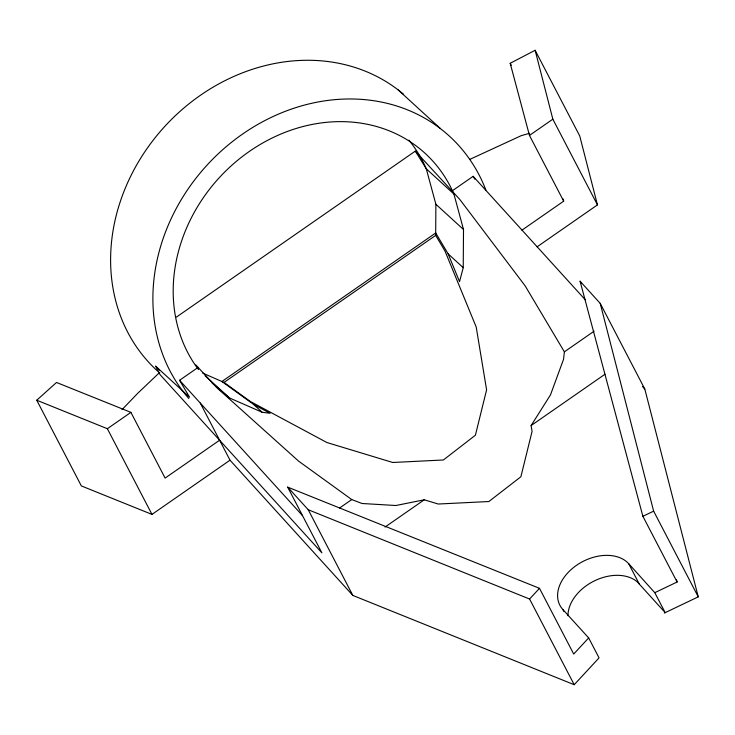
<?xml version="1.0" encoding="UTF-8"?>
<svg xmlns="http://www.w3.org/2000/svg" width="735" height="735" viewBox="0 0 735 735"><rect width="100%" height="100%" fill="white"/><g stroke="black" fill="none" stroke-linecap="round" stroke-linejoin="round"><path stroke-width="1.1" d="M202.768 373.123L224.028 382.43L250.415 401.521L326.937 442.543L392.756 462.48L443.398 459.981L475.407 435.212L486.598 389.862L476.207 327.02L444.951 250.966L435.68 235.375L435.883 204.275L426.282 168.802A157.216 135.451 -47.6 0 0 408.88 140.146M253.584 404.415L270.094 413.272L262.184 412.271L253.584 404.415L221.906 381.502L435.699 232.967L448.12 253.86L459.54 281.643L463.234 267.669L463.509 229.513L453.927 194.058L426.282 168.802L415.312 151.116L176.446 317.07M415.312 151.116L459.742 199.378L525.075 285.759L564.379 351.844L563.552 359.305L550.487 394.879L531.111 425.565L532.076 431.408L520.885 476.758L488.876 501.527L438.235 504.026L424.27 499.8L395.871 505.515L362.043 503.493L351.753 499.57L298.539 461.084L216.641 387.529L195.822 364.909M539.499 588.322L287.67 487.103L308.231 509.732L529.586 599.025L539.499 588.322L573.713 654.049L588.662 637.916L562.817 609.462A40.453 28.196 -27.5 0 1 576.47 565.344A40.453 28.196 -27.5 0 1 628.691 563.69L639.248 584.022L665.193 612.641L654.793 592.676L628.691 563.69M200.26 403.056L230.009 460.193L352.837 595.433L574.2 684.717L599.053 657.88L588.662 637.916M122.038 409.625L137.675 393.354L159.715 372.379M230.009 460.193L151.98 514.408L81.355 485.927L36.75 400.226L56.512 382.466L130.894 412.363L165.109 478.09L219.609 440.219M36.75 400.226L107.365 428.716L130.894 412.363M529.466 135.433L552.849 119.189L535.126 50.283L510.191 63.293L529.466 135.433L563.681 201.16L521.887 230.202M287.67 487.103L321.884 552.83L160.101 374.712L155.673 366.195L189.584 397.222L179.579 380.28L198.11 367.408M452.025 190.99L473.138 176.317L585.216 299.715M224.028 382.43L435.68 235.375M537.129 246.804L597.454 204.89L579.74 135.975L535.126 50.283M339.607 508.014L351.753 499.57M564.379 351.844L594.073 331.209M385.066 527.041L424.27 499.8M531.111 425.565L604.969 374.253M469.674 159.449L521.179 135.69L529.623 133.265M642.886 516.292L653.645 511.156L600.21 303.371L580.09 281.22L642.886 516.292L677.1 582.019L654.793 592.676M664.33 613.054L698.25 596.857L644.816 389.072L600.21 303.371M212.158 382.981L229.384 397.911L262.184 412.271M435.883 204.275L463.509 229.513M448.12 253.86L463.234 267.669M205.111 375.732L229.384 397.911M398.232 89.973L440.513 128.662M155.673 366.195L159.32 370.1M642.509 386.527L644.816 389.072M179.579 380.28L302.535 515.658M473.138 176.317L474.838 179.202M552.849 119.189L597.454 204.89M510.191 63.293L511.248 65.314M580.09 281.22L581.137 283.241M653.645 511.156L698.25 596.857M562.817 609.462L563.855 611.456M529.586 599.025L574.2 684.717M308.231 509.732L352.837 595.433M107.365 428.716L151.98 514.408M639.248 584.022L639.092 583.654A40.453 28.196 -27.5 0 0 596.048 580.108A40.453 28.196 -27.5 0 0 567.98 615.746M676.512 579.814L677.1 582.019M563.093 198.974L563.681 201.16M198.533 369.613A157.216 135.314 -47.5 0 1 250.084 150.914A157.216 135.314 -47.5 0 1 453.927 194.058M157.621 371.12A185.174 159.376 -47.5 0 1 162.49 128.965A185.174 159.376 -47.5 0 1 403.469 94.199M188.794 398.489A185.174 159.376 -47.5 0 1 241.806 134.597A185.174 159.376 -47.5 0 1 485.89 190.071"/></g></svg>
